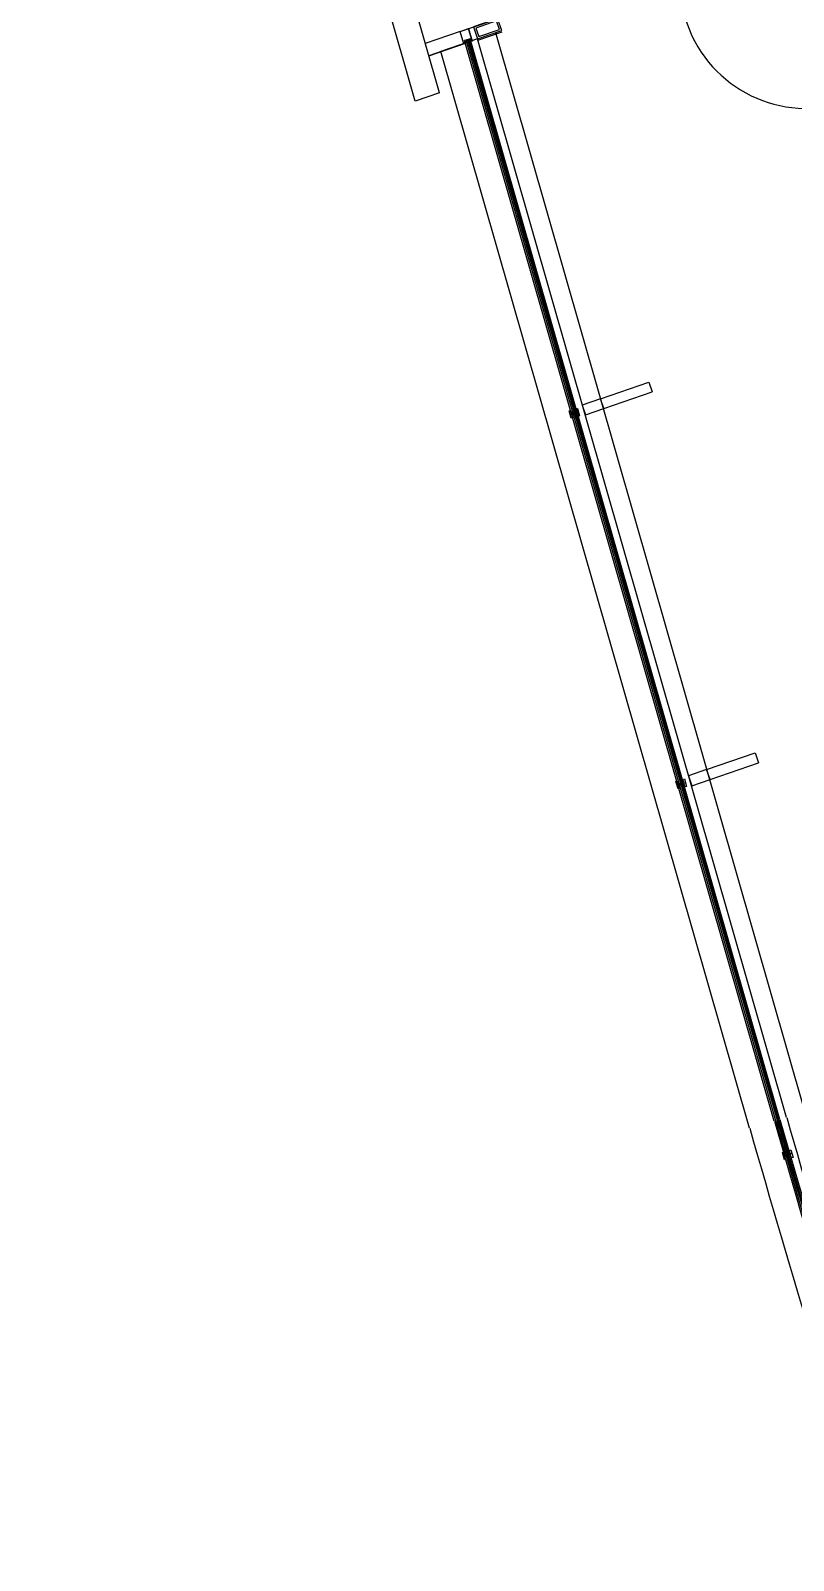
# Model space of a CAD drawing. Extents: x 809487 to 809680, y 818779 to 819225.
# Drawn here: x 809509.13 to 809515.07, y 819001.86 to 819013.77 of the extents above; entities that cross this region are included whole.
import ezdxf

# ---------------------------------------------------------------- set-up
doc = ezdxf.new("R2010")
doc.units = 0
for name, color, linetype in [('F-Alum', 7, 'Continuous'), ('F-Glazing', 7, 'Continuous'), ('MAJ214__', 7, 'Continuous'), ('MAJ292__', 7, 'Continuous'), ('MAJ314__scope', 7, 'Continuous'), ('MAJ315__', 7, 'Continuous')]:
    doc.layers.add(name, color=color, linetype=linetype)

msp = doc.modelspace()

# ---------------------------------------------------------------- linework, layer by layer
at = {"layer": 'F-Alum'}
for points in [[(809512.799, 819013.77), (809512.766, 819013.865), (809512.577, 819013.799), (809512.609, 819013.705)], [(809512.619, 819013.724), (809512.78, 819013.779), (809512.757, 819013.846), (809512.596, 819013.79)]]:
    msp.add_lwpolyline(points, close=True, dxfattribs=at)
at = {"layer": 'F-Glazing'}
msp.add_line((809512.609, 819013.705), (809512.325, 819013.607), dxfattribs=at)
at = {"layer": 'MAJ214__'}
msp.add_line((809515.017, 819005.307), (809512.609, 819013.705), dxfattribs=at)
msp.add_arc((809630.273, 819038.355), 119.9, 195.99989, 197.52921, dxfattribs=at)
at = {"layer": 'MAJ292__'}
for p, q in [((809512.475, 819013.764), (809515.002, 819014.634)), ((809512.502, 819013.668), (809512.475, 819013.764)), ((809512.569, 819013.687), (809512.54, 819013.787)), ((809515.03, 819005.026), (809512.542, 819013.703)), ((809515.03, 819005.026), (809512.542, 819013.703)), ((809514.965, 819005.291), (809512.552, 819013.706)), ((809512.612, 819013.695), (809512.801, 819013.76)), ((809515.162, 819005.345), (809512.751, 819013.754)), ((809514.729, 819005.224), (809512.325, 819013.607)), ((809514.921, 819005.279), (809512.509, 819013.693)), ((809515.008, 819005.02), (809512.52, 819013.697)), ((809515.02, 819005.023), (809512.532, 819013.7)), ((809513.566, 819010.904), (809513.943, 819011.033)), ((809513.943, 819011.033), (809513.969, 819010.958)), ((809513.592, 819010.828), (809513.969, 819010.958)), ((809513.33, 819010.781), (809513.397, 819010.8)), ((809513.33, 819010.781), (809513.397, 819010.8)), ((809513.346, 819010.785), (809513.389, 819010.798)), ((809513.346, 819010.785), (809513.389, 819010.798)), ((809514.394, 819008.016), (809514.771, 819008.146)), ((809514.771, 819008.146), (809514.797, 819008.07)), ((809514.421, 819007.94), (809514.797, 819008.07)), ((809514.23, 819007.914), (809514.163, 819007.895)), ((809514.23, 819007.914), (809514.163, 819007.895)), ((809514.214, 819007.909), (809514.171, 819007.897)), ((809514.214, 819007.909), (809514.171, 819007.897)), ((809515.058, 819005.026), (809514.992, 819005.007)), ((809515.058, 819005.026), (809514.992, 819005.007)), ((809515.043, 819005.022), (809514.999, 819005.009)), ((809515.043, 819005.022), (809514.999, 819005.009))]:
    msp.add_line(p, q, dxfattribs=at)
for points in [[(809512.609, 819013.705), (809512.798, 819013.77), (809512.766, 819013.864), (809512.577, 819013.799)], [(809512.475, 819013.764), (809512.54, 819013.787), (809512.569, 819013.687), (809512.561, 819013.685), (809512.555, 819013.707), (809512.509, 819013.693), (809512.515, 819013.672), (809512.502, 819013.668)], [(809513.45, 819010.779), (809513.592, 819010.828), (809513.566, 819010.904), (809513.424, 819010.855)], [(809514.278, 819007.891), (809514.421, 819007.94), (809514.394, 819008.016), (809514.252, 819007.967)]]:
    msp.add_lwpolyline(points, close=True, dxfattribs=at)
for points in [[(809513.351, 819010.756), (809513.339, 819010.752), (809513.322, 819010.81), (809513.334, 819010.813), (809513.341, 819010.792), (809513.387, 819010.805), (809513.381, 819010.827), (809513.389, 819010.829), (809513.405, 819010.771), (809513.398, 819010.769), (809513.391, 819010.791), (809513.345, 819010.777), (809513.351, 819010.756)], [(809513.351, 819010.756), (809513.339, 819010.752), (809513.322, 819010.81), (809513.334, 819010.813), (809513.341, 819010.792), (809513.387, 819010.805), (809513.381, 819010.827), (809513.389, 819010.829), (809513.405, 819010.771), (809513.398, 819010.769), (809513.391, 819010.791), (809513.345, 819010.777), (809513.351, 819010.756)], [(809514.209, 819007.939), (809514.222, 819007.943), (809514.238, 819007.885), (809514.226, 819007.881), (809514.219, 819007.903), (809514.173, 819007.89), (809514.179, 819007.868), (809514.172, 819007.866), (809514.155, 819007.923), (809514.162, 819007.926), (809514.169, 819007.904), (809514.215, 819007.917), (809514.209, 819007.939)], [(809514.209, 819007.939), (809514.222, 819007.943), (809514.238, 819007.885), (809514.226, 819007.881), (809514.219, 819007.903), (809514.173, 819007.89), (809514.179, 819007.868), (809514.172, 819007.866), (809514.155, 819007.923), (809514.162, 819007.926), (809514.169, 819007.904), (809514.215, 819007.917), (809514.209, 819007.939)], [(809515.038, 819005.051), (809515.05, 819005.055), (809515.067, 819004.997), (809515.054, 819004.994), (809515.048, 819005.015), (809515.001, 819005.002), (809515.008, 819004.98), (809515, 819004.978), (809514.984, 819005.036), (809514.991, 819005.038), (809514.997, 819005.016), (809515.044, 819005.03), (809515.038, 819005.051)], [(809515.038, 819005.051), (809515.05, 819005.055), (809515.067, 819004.997), (809515.054, 819004.994), (809515.048, 819005.015), (809515.001, 819005.002), (809515.008, 819004.98), (809515, 819004.978), (809514.984, 819005.036), (809514.991, 819005.038), (809514.997, 819005.016), (809515.044, 819005.03), (809515.038, 819005.051)]]:
    msp.add_lwpolyline(points, dxfattribs=at)
for radius, start, end in [(120, 195.99989, 197.5782), (119.988, 195.99989, 196.13043), (119.976, 195.99989, 196.13043), (119.966, 195.99989, 196.13044), (119.965, 195.99989, 196.13044), (119.955, 195.99989, 197.55617), (120.2, 195.99989, 197.67593), (119.988, 196.1376, 197.57221), (119.976, 196.1376, 197.56633), (119.966, 196.1376, 197.56144), (119.965, 196.1376, 197.56106)]:
    msp.add_arc((809630.273, 819038.355), radius, start, end, dxfattribs=at)
at = {"layer": 'MAJ314__scope'}
for p, q in [((809512.313, 819013.286), (809509.321, 819023.721)), ((809512.124, 819013.22), (809509.129, 819023.666)), ((809512.475, 819013.764), (809512.203, 819013.671)), ((809512.609, 819013.705), (809512.231, 819013.574)), ((809512.231, 819013.574), (809512.515, 819013.672)), ((809512.313, 819013.286), (809512.124, 819013.22))]:
    msp.add_line(p, q, dxfattribs=at)
at = {"layer": 'MAJ315__'}
msp.add_arc((809515.17, 819014.149), 0.984, 196.394, 286.3929, dxfattribs=at)

doc.saveas('drawing.dxf')
